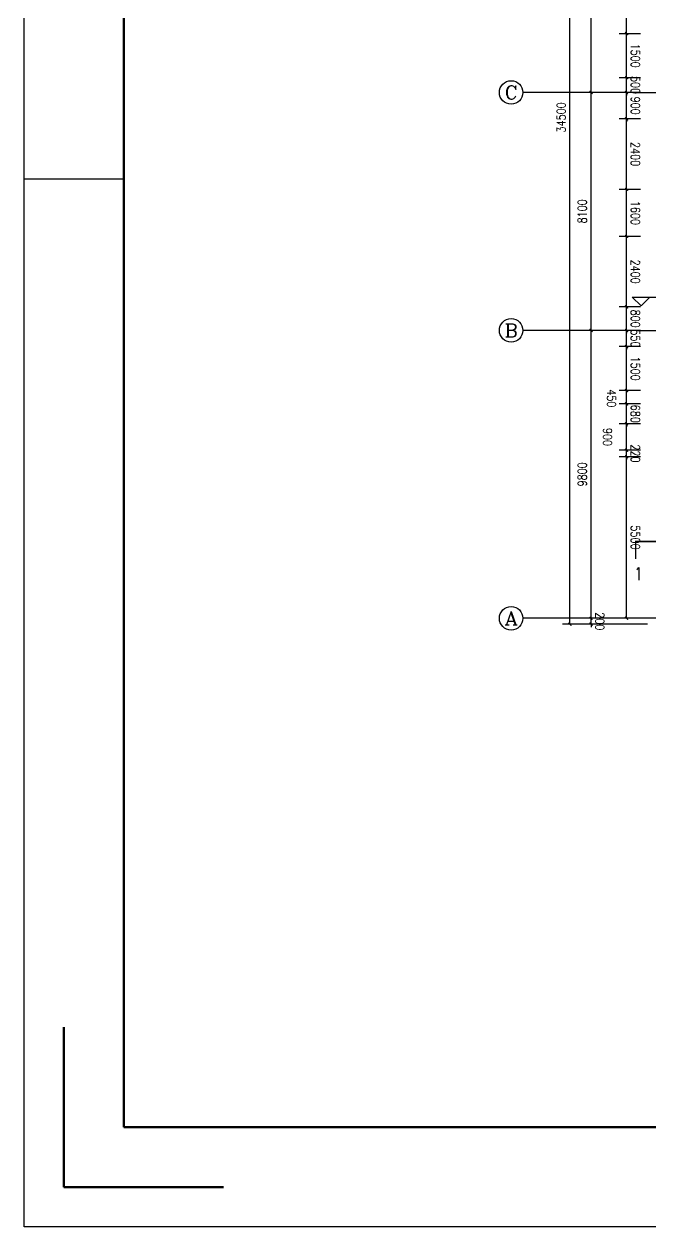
# Model space of a CAD drawing. Header units: millimetres. Extents: x 36114 to 137034, y 22418 to 93776.
# Drawn here: x 36114 to 57420, y 22418 to 63363 of the extents above; entities that cross this region are included whole.
import ezdxf
from ezdxf.enums import TextEntityAlignment as Align

# ---------------------------------------------------------------- set-up
doc = ezdxf.new("R2010")
doc.units = ezdxf.units.MM
doc.linetypes.add('DOTE', pattern=[2.42, 2, -0.2, 0.02, -0.2])
doc.layers.get('0').update_dxf_attribs({"color": 254})
doc.layers.get('Defpoints').update_dxf_attribs({"color": 254})
for name, color, linetype in [('\\M+5BDA8-\\M+5B1EA\\M+5B8DF', 254, 'Continuous'), ('\\M+5BDA8-\\M+5B3DF\\M+5B4E7', 254, 'Continuous'), ('\\M+5BDA8-\\M+5C6CA\\M+5C7D0', 254, 'Continuous'), ('\\M+5BDA8-\\M+5D6E1', 254, 'DOTE'), ('\\M+5BDA8-\\M+5D6E1-\\M+5B1EA\\M+5D7A2', 254, 'Continuous'), ('AXIS_TEXT', 254, 'Continuous'), ('PUB_TEXT', 254, 'Continuous')]:
    doc.layers.add(name, color=color, linetype=linetype)
doc.layers.add('\\M+5D7DC\\M+5C4DA\\M+5BFF2\\M+5CFDF', color=254, linetype='Continuous', lineweight=50)
doc.layers.add('\\M+5D7DC\\M+5CDE2\\M+5BFF2\\M+5CFDF', color=254, linetype='Continuous', lineweight=30)
doc.styles.add('A-AXIS-LABEL', font='COMPLEX', dxfattribs={"bigfont": 'GBCBIG'})
doc.styles.add('A-STANDARD', font='SIMPLEX', dxfattribs={"bigfont": 'GBCBIG'})
doc.styles.add('COMPLEX', font='COMPLEX')
doc.styles.add('DIM_FONT', font='SIMPLEX.shx', dxfattribs={"width": 0.8})
doc.dimstyles.new('DIMN', dxfattribs={"dimtxt": 300, "dimasz": 100, "dimexe": 250, "dimexo": 300, "dimgap": 150, "dimtad": 1, "dimdec": 0, "dimzin": 0, "dimdsep": 46, "dimtxsty": 'DIM_FONT', "dimblk": 'ARCHTICK', "dimcen": 0.09, "dimclrt": 7, "dimazin": 2, "dimtfac": 1, "dimtdec": 0, "dimtix": 1, "dimtmove": 2, "dimatfit": 3, "dimldrblk": 'ARCHTICK', "dimfxl": 0, "dimtolj": 1, "dimtzin": 0, "dimarcsym": 0})

# ---------------------------------------------------------------- blocks, each defined once
blk = doc.blocks.new('_ArchTick')
at = {"color": 0, "linetype": 'ByBlock', "const_width": 0.4}
blk.add_lwpolyline([(-0.5, -0.5), (0.5, 0.5)], dxfattribs=at)
blk = doc.blocks.new('*D285')
at = {"layer": '\\M+5BDA8-\\M+5B3DF\\M+5B4E7', "color": 0, "lineweight": -2, "transparency": 16777216}
for p, q in [((57095, 48636), (56375, 48636)), ((56625, 43136), (56625, 48636)), ((57095, 43136), (56375, 43136))]:
    blk.add_line(p, q, dxfattribs=at)
at = {"layer": 'Defpoints', "color": 0, "transparency": 16777216}
for p in [(56625, 48636), (57395, 48636), (57395, 43136)]:
    blk.add_point(p, dxfattribs=at)
at = {"layer": '\\M+5BDA8-\\M+5B3DF\\M+5B4E7', "color": 0, "lineweight": -2, "transparency": 16777216, "xscale": 100, "yscale": 100, "zscale": 100}
for p, rotation in [((56625, 48636), 90.0000791878753), ((56625, 43136), 270.0000791878753)]:
    blk.add_blockref('_ArchTick', p, dxfattribs=dict(at, rotation=rotation))
at = {"layer": '\\M+5BDA8-\\M+5B3DF\\M+5B4E7', "color": 7, "transparency": 16777216, "insert": (56925, 45886), "char_height": 300, "attachment_point": 5, "rotation": 270.0001, "style": 'DIM_FONT'}
blk.add_mtext('\\A1;5500', dxfattribs=at)
blk = doc.blocks.new('*D286')
at = {"layer": '\\M+5BDA8-\\M+5B3DF\\M+5B4E7', "color": 0, "lineweight": -2, "transparency": 16777216}
for p, q in [((57095, 48857), (56375, 48857)), ((56625, 48857), (56625, 48957)), ((56625, 48636), (56625, 48857)), ((57095, 48636), (56375, 48636)), ((56625, 48636), (56625, 48536))]:
    blk.add_line(p, q, dxfattribs=at)
at = {"layer": 'Defpoints', "color": 0, "transparency": 16777216}
for p in [(56625, 48857), (57395, 48857), (57395, 48636)]:
    blk.add_point(p, dxfattribs=at)
at = {"layer": '\\M+5BDA8-\\M+5B3DF\\M+5B4E7', "color": 0, "lineweight": -2, "transparency": 16777216, "xscale": 100, "yscale": 100, "zscale": 100}
for p, rotation in [((56625, 48857), 270.0000791878802), ((56625, 48636), 90.00007918788016)]:
    blk.add_blockref('_ArchTick', p, dxfattribs=dict(at, rotation=rotation))
at = {"layer": '\\M+5BDA8-\\M+5B3DF\\M+5B4E7', "color": 7, "transparency": 16777216, "insert": (56925, 48746), "char_height": 300, "attachment_point": 5, "rotation": 270.0001, "style": 'DIM_FONT'}
blk.add_mtext('\\A1;220', dxfattribs=at)
blk = doc.blocks.new('*D287')
at = {"layer": '\\M+5BDA8-\\M+5B3DF\\M+5B4E7', "color": 0, "lineweight": -2, "transparency": 16777216}
for p, q in [((57095, 49757), (56375, 49757)), ((56625, 48857), (56625, 49757)), ((57095, 48857), (56375, 48857))]:
    blk.add_line(p, q, dxfattribs=at)
at = {"layer": 'Defpoints', "color": 0, "transparency": 16777216}
for p in [(56625, 49757), (57395, 49757), (57395, 48857)]:
    blk.add_point(p, dxfattribs=at)
at = {"layer": '\\M+5BDA8-\\M+5B3DF\\M+5B4E7', "color": 0, "lineweight": -2, "transparency": 16777216, "xscale": 100, "yscale": 100, "zscale": 100}
for p, rotation in [((56625, 49757), 90.00007918787627), ((56625, 48857), 270.0000791878763)]:
    blk.add_blockref('_ArchTick', p, dxfattribs=dict(at, rotation=rotation))
at = {"layer": '\\M+5BDA8-\\M+5B3DF\\M+5B4E7', "color": 7, "transparency": 16777216, "insert": (55978, 49305), "char_height": 300, "attachment_point": 5, "rotation": 270.0001, "style": 'DIM_FONT'}
blk.add_mtext('\\A1;900', dxfattribs=at)
blk = doc.blocks.new('*D288')
at = {"layer": '\\M+5BDA8-\\M+5B3DF\\M+5B4E7', "color": 0, "lineweight": -2, "transparency": 16777216}
for p, q in [((57095, 50436), (56375, 50436)), ((56625, 50436), (56625, 50536)), ((56625, 49757), (56625, 50436)), ((57095, 49757), (56375, 49757)), ((56625, 49757), (56625, 49657))]:
    blk.add_line(p, q, dxfattribs=at)
at = {"layer": 'Defpoints', "color": 0, "transparency": 16777216}
for p in [(56625, 50436), (57395, 50436), (57395, 49757)]:
    blk.add_point(p, dxfattribs=at)
at = {"layer": '\\M+5BDA8-\\M+5B3DF\\M+5B4E7', "color": 0, "lineweight": -2, "transparency": 16777216, "xscale": 100, "yscale": 100, "zscale": 100}
for p, rotation in [((56625, 50436), 270.0000791878756), ((56625, 49757), 90.0000791878756)]:
    blk.add_blockref('_ArchTick', p, dxfattribs=dict(at, rotation=rotation))
at = {"layer": '\\M+5BDA8-\\M+5B3DF\\M+5B4E7', "color": 7, "transparency": 16777216, "insert": (56925, 50096), "char_height": 300, "attachment_point": 5, "rotation": 270.0001, "style": 'DIM_FONT'}
blk.add_mtext('\\A1;680', dxfattribs=at)
blk = doc.blocks.new('*D289')
at = {"layer": '\\M+5BDA8-\\M+5B3DF\\M+5B4E7', "color": 0, "lineweight": -2, "transparency": 16777216}
for p, q in [((57095, 50886), (56375, 50886)), ((56625, 50436), (56625, 50886)), ((57095, 50436), (56375, 50436))]:
    blk.add_line(p, q, dxfattribs=at)
at = {"layer": 'Defpoints', "color": 0, "transparency": 16777216}
for p in [(56625, 50886), (57395, 50886), (57395, 50436)]:
    blk.add_point(p, dxfattribs=at)
at = {"layer": '\\M+5BDA8-\\M+5B3DF\\M+5B4E7', "color": 0, "lineweight": -2, "transparency": 16777216, "xscale": 100, "yscale": 100, "zscale": 100}
for p, rotation in [((56625, 50886), 90.00007918786797), ((56625, 50436), 270.0000791878679)]:
    blk.add_blockref('_ArchTick', p, dxfattribs=dict(at, rotation=rotation))
at = {"layer": '\\M+5BDA8-\\M+5B3DF\\M+5B4E7', "color": 7, "transparency": 16777216, "insert": (56112, 50623), "char_height": 300, "attachment_point": 5, "rotation": 270.0001, "style": 'DIM_FONT'}
blk.add_mtext('\\A1;450', dxfattribs=at)
blk = doc.blocks.new('*D290')
at = {"layer": '\\M+5BDA8-\\M+5B3DF\\M+5B4E7', "color": 0, "lineweight": -2, "transparency": 16777216}
for p, q in [((57095, 52386), (56375, 52386)), ((56625, 50886), (56625, 52386)), ((57095, 50886), (56375, 50886))]:
    blk.add_line(p, q, dxfattribs=at)
at = {"layer": 'Defpoints', "color": 0, "transparency": 16777216}
for p in [(56625, 52386), (57395, 52386), (57395, 50886)]:
    blk.add_point(p, dxfattribs=at)
at = {"layer": '\\M+5BDA8-\\M+5B3DF\\M+5B4E7', "color": 0, "lineweight": -2, "transparency": 16777216, "xscale": 100, "yscale": 100, "zscale": 100}
for p, rotation in [((56625, 52386), 90.00007918787571), ((56625, 50886), 270.0000791878757)]:
    blk.add_blockref('_ArchTick', p, dxfattribs=dict(at, rotation=rotation))
at = {"layer": '\\M+5BDA8-\\M+5B3DF\\M+5B4E7', "color": 7, "transparency": 16777216, "insert": (56925, 51636), "char_height": 300, "attachment_point": 5, "rotation": 270.0001, "style": 'DIM_FONT'}
blk.add_mtext('\\A1;1500', dxfattribs=at)
blk = doc.blocks.new('*D291')
at = {"layer": '\\M+5BDA8-\\M+5B3DF\\M+5B4E7', "color": 0, "lineweight": -2, "transparency": 16777216}
for p, q in [((57095, 52936), (56375, 52936)), ((56625, 52936), (56625, 53036)), ((56625, 52386), (56625, 52936)), ((57095, 52386), (56375, 52386)), ((56625, 52386), (56625, 52286))]:
    blk.add_line(p, q, dxfattribs=at)
at = {"layer": 'Defpoints', "color": 0, "transparency": 16777216}
for p in [(56625, 52936), (57395, 52936), (57395, 52386)]:
    blk.add_point(p, dxfattribs=at)
at = {"layer": '\\M+5BDA8-\\M+5B3DF\\M+5B4E7', "color": 0, "lineweight": -2, "transparency": 16777216, "xscale": 100, "yscale": 100, "zscale": 100}
for p, rotation in [((56625, 52936), 270.00007918788), ((56625, 52386), 90.00007918788003)]:
    blk.add_blockref('_ArchTick', p, dxfattribs=dict(at, rotation=rotation))
at = {"layer": '\\M+5BDA8-\\M+5B3DF\\M+5B4E7', "color": 7, "transparency": 16777216, "insert": (56925, 52661), "char_height": 300, "attachment_point": 5, "rotation": 270.0001, "style": 'DIM_FONT'}
blk.add_mtext('\\A1;550', dxfattribs=at)
blk = doc.blocks.new('*D292')
at = {"layer": '\\M+5BDA8-\\M+5B3DF\\M+5B4E7', "color": 0, "lineweight": -2, "transparency": 16777216}
for p, q in [((57095, 53736), (56375, 53736)), ((56625, 53736), (56625, 53836)), ((56625, 52936), (56625, 53736)), ((57095, 52936), (56375, 52936)), ((56625, 52936), (56625, 52836))]:
    blk.add_line(p, q, dxfattribs=at)
at = {"layer": 'Defpoints', "color": 0, "transparency": 16777216}
for p in [(56625, 53736), (57395, 53736), (57395, 52936)]:
    blk.add_point(p, dxfattribs=at)
at = {"layer": '\\M+5BDA8-\\M+5B3DF\\M+5B4E7', "color": 0, "lineweight": -2, "transparency": 16777216, "xscale": 100, "yscale": 100, "zscale": 100}
for p, rotation in [((56625, 53736), 270.0000791878736), ((56625, 52936), 90.00007918787352)]:
    blk.add_blockref('_ArchTick', p, dxfattribs=dict(at, rotation=rotation))
at = {"layer": '\\M+5BDA8-\\M+5B3DF\\M+5B4E7', "color": 7, "transparency": 16777216, "insert": (56925, 53336), "char_height": 300, "attachment_point": 5, "rotation": 270.0001, "style": 'DIM_FONT'}
blk.add_mtext('\\A1;800', dxfattribs=at)
blk = doc.blocks.new('*D293')
at = {"layer": '\\M+5BDA8-\\M+5B3DF\\M+5B4E7', "color": 0, "lineweight": -2, "transparency": 16777216}
for p, q in [((57095, 56136), (56375, 56136)), ((56625, 53736), (56625, 56136)), ((57095, 53736), (56375, 53736))]:
    blk.add_line(p, q, dxfattribs=at)
at = {"layer": 'Defpoints', "color": 0, "transparency": 16777216}
for p in [(56625, 56136), (57395, 56136), (57395, 53736)]:
    blk.add_point(p, dxfattribs=at)
at = {"layer": '\\M+5BDA8-\\M+5B3DF\\M+5B4E7', "color": 0, "lineweight": -2, "transparency": 16777216, "xscale": 100, "yscale": 100, "zscale": 100}
for p, rotation in [((56625, 56136), 90.00007918787533), ((56625, 53736), 270.0000791878753)]:
    blk.add_blockref('_ArchTick', p, dxfattribs=dict(at, rotation=rotation))
at = {"layer": '\\M+5BDA8-\\M+5B3DF\\M+5B4E7', "color": 7, "transparency": 16777216, "insert": (56925, 54936), "char_height": 300, "attachment_point": 5, "rotation": 270.0001, "style": 'DIM_FONT'}
blk.add_mtext('\\A1;2400', dxfattribs=at)
blk = doc.blocks.new('*D294')
at = {"layer": '\\M+5BDA8-\\M+5B3DF\\M+5B4E7', "color": 0, "lineweight": -2, "transparency": 16777216}
for p, q in [((57095, 57736), (56375, 57736)), ((56625, 56136), (56625, 57736)), ((57095, 56136), (56375, 56136))]:
    blk.add_line(p, q, dxfattribs=at)
at = {"layer": 'Defpoints', "color": 0, "transparency": 16777216}
for p in [(56625, 57736), (57395, 57736), (57395, 56136)]:
    blk.add_point(p, dxfattribs=at)
at = {"layer": '\\M+5BDA8-\\M+5B3DF\\M+5B4E7', "color": 0, "lineweight": -2, "transparency": 16777216, "xscale": 100, "yscale": 100, "zscale": 100}
for p, rotation in [((56625, 57736), 90.00007918787253), ((56625, 56136), 270.0000791878725)]:
    blk.add_blockref('_ArchTick', p, dxfattribs=dict(at, rotation=rotation))
at = {"layer": '\\M+5BDA8-\\M+5B3DF\\M+5B4E7', "color": 7, "transparency": 16777216, "insert": (56925, 56936), "char_height": 300, "attachment_point": 5, "rotation": 270.0001, "style": 'DIM_FONT'}
blk.add_mtext('\\A1;1600', dxfattribs=at)
blk = doc.blocks.new('*D295')
at = {"layer": '\\M+5BDA8-\\M+5B3DF\\M+5B4E7', "color": 0, "lineweight": -2, "transparency": 16777216}
for p, q in [((57095, 60136), (56375, 60136)), ((56625, 57736), (56625, 60136)), ((57095, 57736), (56375, 57736))]:
    blk.add_line(p, q, dxfattribs=at)
at = {"layer": 'Defpoints', "color": 0, "transparency": 16777216}
for p in [(56625, 60136), (57395, 60136), (57395, 57736)]:
    blk.add_point(p, dxfattribs=at)
at = {"layer": '\\M+5BDA8-\\M+5B3DF\\M+5B4E7', "color": 0, "lineweight": -2, "transparency": 16777216, "xscale": 100, "yscale": 100, "zscale": 100}
for p, rotation in [((56625, 60136), 90.00007918787622), ((56625, 57736), 270.0000791878762)]:
    blk.add_blockref('_ArchTick', p, dxfattribs=dict(at, rotation=rotation))
at = {"layer": '\\M+5BDA8-\\M+5B3DF\\M+5B4E7', "color": 7, "transparency": 16777216, "insert": (56925, 58936), "char_height": 300, "attachment_point": 5, "rotation": 270.0001, "style": 'DIM_FONT'}
blk.add_mtext('\\A1;2400', dxfattribs=at)
blk = doc.blocks.new('*D296')
at = {"layer": '\\M+5BDA8-\\M+5B3DF\\M+5B4E7', "color": 0, "lineweight": -2, "transparency": 16777216}
for p, q in [((57095, 61036), (56375, 61036)), ((56625, 61036), (56625, 61136)), ((56625, 60136), (56625, 61036)), ((57095, 60136), (56375, 60136)), ((56625, 60136), (56625, 60036))]:
    blk.add_line(p, q, dxfattribs=at)
at = {"layer": 'Defpoints', "color": 0, "transparency": 16777216}
for p in [(56625, 61036), (57395, 61036), (57395, 60136)]:
    blk.add_point(p, dxfattribs=at)
at = {"layer": '\\M+5BDA8-\\M+5B3DF\\M+5B4E7', "color": 0, "lineweight": -2, "transparency": 16777216, "xscale": 100, "yscale": 100, "zscale": 100}
for p, rotation in [((56625, 61036), 270.0000791878776), ((56625, 60136), 90.00007918787759)]:
    blk.add_blockref('_ArchTick', p, dxfattribs=dict(at, rotation=rotation))
at = {"layer": '\\M+5BDA8-\\M+5B3DF\\M+5B4E7', "color": 7, "transparency": 16777216, "insert": (56925, 60586), "char_height": 300, "attachment_point": 5, "rotation": 270.0001, "style": 'DIM_FONT'}
blk.add_mtext('\\A1;900', dxfattribs=at)
blk = doc.blocks.new('*D297')
at = {"layer": '\\M+5BDA8-\\M+5B3DF\\M+5B4E7', "color": 0, "lineweight": -2, "transparency": 16777216}
for p, q in [((57095, 61536), (56375, 61536)), ((56625, 61536), (56625, 61636)), ((56625, 61036), (56625, 61536)), ((57095, 61036), (56375, 61036)), ((56625, 61036), (56625, 60936))]:
    blk.add_line(p, q, dxfattribs=at)
at = {"layer": 'Defpoints', "color": 0, "transparency": 16777216}
for p in [(56625, 61536), (57395, 61536), (57395, 61036)]:
    blk.add_point(p, dxfattribs=at)
at = {"layer": '\\M+5BDA8-\\M+5B3DF\\M+5B4E7', "color": 0, "lineweight": -2, "transparency": 16777216, "xscale": 100, "yscale": 100, "zscale": 100}
for p, rotation in [((56625, 61536), 270.0000791878742), ((56625, 61036), 90.00007918787418)]:
    blk.add_blockref('_ArchTick', p, dxfattribs=dict(at, rotation=rotation))
at = {"layer": '\\M+5BDA8-\\M+5B3DF\\M+5B4E7', "color": 7, "transparency": 16777216, "insert": (56925, 61286), "char_height": 300, "attachment_point": 5, "rotation": 270.0001, "style": 'DIM_FONT'}
blk.add_mtext('\\A1;500', dxfattribs=at)
blk = doc.blocks.new('*D298')
at = {"layer": '\\M+5BDA8-\\M+5B3DF\\M+5B4E7', "color": 0, "lineweight": -2, "transparency": 16777216}
for p, q in [((57095, 63036), (56375, 63036)), ((56625, 61536), (56625, 63036)), ((57095, 61536), (56375, 61536))]:
    blk.add_line(p, q, dxfattribs=at)
at = {"layer": 'Defpoints', "color": 0, "transparency": 16777216}
for p in [(56625, 63036), (57395, 63036), (57395, 61536)]:
    blk.add_point(p, dxfattribs=at)
at = {"layer": '\\M+5BDA8-\\M+5B3DF\\M+5B4E7', "color": 0, "lineweight": -2, "transparency": 16777216, "xscale": 100, "yscale": 100, "zscale": 100}
for p, rotation in [((56625, 63036), 90.00007918787477), ((56625, 61536), 270.0000791878748)]:
    blk.add_blockref('_ArchTick', p, dxfattribs=dict(at, rotation=rotation))
at = {"layer": '\\M+5BDA8-\\M+5B3DF\\M+5B4E7', "color": 7, "transparency": 16777216, "insert": (56925, 62286), "char_height": 300, "attachment_point": 5, "rotation": 270.0001, "style": 'DIM_FONT'}
blk.add_mtext('\\A1;1500', dxfattribs=at)
blk = doc.blocks.new('*D299')
at = {"layer": '\\M+5BDA8-\\M+5B3DF\\M+5B4E7', "color": 0, "lineweight": -2, "transparency": 16777216}
for p, q in [((57095, 66736), (56375, 66736)), ((56625, 63036), (56625, 66736)), ((57095, 63036), (56375, 63036))]:
    blk.add_line(p, q, dxfattribs=at)
at = {"layer": 'Defpoints', "color": 0, "transparency": 16777216}
for p in [(56625, 66736), (57395, 66736), (57395, 63036)]:
    blk.add_point(p, dxfattribs=at)
at = {"layer": '\\M+5BDA8-\\M+5B3DF\\M+5B4E7', "color": 0, "lineweight": -2, "transparency": 16777216, "xscale": 100, "yscale": 100, "zscale": 100}
for p, rotation in [((56625, 66736), 90.00007918787388), ((56625, 63036), 270.0000791878739)]:
    blk.add_blockref('_ArchTick', p, dxfattribs=dict(at, rotation=rotation))
at = {"layer": '\\M+5BDA8-\\M+5B3DF\\M+5B4E7', "color": 7, "transparency": 16777216, "insert": (56925, 64886), "char_height": 300, "attachment_point": 5, "rotation": 270.0001, "style": 'DIM_FONT'}
blk.add_mtext('\\A1;3700', dxfattribs=at)
blk = doc.blocks.new('*D352')
at = {"layer": '\\M+5BDA8-\\M+5B3DF\\M+5B4E7', "color": 0, "lineweight": -2, "transparency": 16777216}
for p, q in [((55952, 77436), (54446, 77436)), ((54696, 42936), (54696, 77436)), ((55952, 42936), (54446, 42936))]:
    blk.add_line(p, q, dxfattribs=at)
at = {"layer": 'Defpoints', "color": 0, "transparency": 16777216}
for p in [(54696, 77436), (56252, 77436), (56252, 42936)]:
    blk.add_point(p, dxfattribs=at)
at = {"layer": '\\M+5BDA8-\\M+5B3DF\\M+5B4E7', "color": 0, "lineweight": -2, "transparency": 16777216, "xscale": 100, "yscale": 100, "zscale": 100}
for p, rotation in [((54696, 77436), 90), ((54696, 42936), 270)]:
    blk.add_blockref('_ArchTick', p, dxfattribs=dict(at, rotation=rotation))
at = {"layer": '\\M+5BDA8-\\M+5B3DF\\M+5B4E7', "color": 7, "transparency": 16777216, "insert": (54396, 60186), "char_height": 300, "attachment_point": 5, "rotation": 90, "style": 'DIM_FONT'}
blk.add_mtext('\\A1;34500', dxfattribs=at)
blk = doc.blocks.new('*D355')
at = {"layer": '\\M+5BDA8-\\M+5B3DF\\M+5B4E7', "color": 0, "lineweight": -2, "transparency": 16777216}
for p, q in [((57337, 43136), (55167, 43136)), ((55417, 43136), (55417, 43236)), ((55417, 42936), (55417, 43136)), ((57337, 42936), (55167, 42936)), ((55417, 42936), (55417, 42836))]:
    blk.add_line(p, q, dxfattribs=at)
at = {"layer": 'Defpoints', "color": 0, "transparency": 16777216}
for p in [(55417, 43136), (57637, 43136), (57637, 42936)]:
    blk.add_point(p, dxfattribs=at)
at = {"layer": '\\M+5BDA8-\\M+5B3DF\\M+5B4E7', "color": 0, "lineweight": -2, "transparency": 16777216, "xscale": 100, "yscale": 100, "zscale": 100}
for p, rotation in [((55417, 43136), 270.0003571214353), ((55417, 42936), 90.00035712143537)]:
    blk.add_blockref('_ArchTick', p, dxfattribs=dict(at, rotation=rotation))
at = {"layer": '\\M+5BDA8-\\M+5B3DF\\M+5B4E7', "color": 7, "transparency": 16777216, "insert": (55717, 43036), "char_height": 300, "attachment_point": 5, "rotation": 270.0004, "style": 'DIM_FONT'}
blk.add_mtext('\\A1;200', dxfattribs=at)
blk = doc.blocks.new('*D230')
at = {"layer": '\\M+5BDA8-\\M+5B3DF\\M+5B4E7', "color": 0, "lineweight": -2, "transparency": 16777216}
for p, q in [((55417, 52936), (55167, 52936)), ((55417, 43136), (55417, 52936)), ((55417, 43136), (55167, 43136))]:
    blk.add_line(p, q, dxfattribs=at)
at = {"layer": 'Defpoints', "color": 0, "transparency": 16777216}
for p in [(55417, 52936), (55717, 52936), (55717, 43136)]:
    blk.add_point(p, dxfattribs=at)
at = {"layer": '\\M+5BDA8-\\M+5B3DF\\M+5B4E7', "color": 0, "lineweight": -2, "transparency": 16777216, "xscale": 100, "yscale": 100, "zscale": 100}
for p, rotation in [((55417, 52936), 90), ((55417, 43136), 270)]:
    blk.add_blockref('_ArchTick', p, dxfattribs=dict(at, rotation=rotation))
at = {"layer": '\\M+5BDA8-\\M+5B3DF\\M+5B4E7', "color": 7, "transparency": 16777216, "insert": (55117, 48036), "char_height": 300, "attachment_point": 5, "rotation": 90, "style": 'DIM_FONT'}
blk.add_mtext('\\A1;9800', dxfattribs=at)
blk = doc.blocks.new('*D231')
at = {"layer": '\\M+5BDA8-\\M+5B3DF\\M+5B4E7', "color": 0, "lineweight": -2, "transparency": 16777216}
for p, q in [((55417, 61036), (55167, 61036)), ((55417, 52936), (55417, 61036)), ((55417, 52936), (55167, 52936))]:
    blk.add_line(p, q, dxfattribs=at)
at = {"layer": 'Defpoints', "color": 0, "transparency": 16777216}
for p in [(55417, 61036), (55717, 61036), (55717, 52936)]:
    blk.add_point(p, dxfattribs=at)
at = {"layer": '\\M+5BDA8-\\M+5B3DF\\M+5B4E7', "color": 0, "lineweight": -2, "transparency": 16777216, "xscale": 100, "yscale": 100, "zscale": 100}
for p, rotation in [((55417, 61036), 90), ((55417, 52936), 270)]:
    blk.add_blockref('_ArchTick', p, dxfattribs=dict(at, rotation=rotation))
at = {"layer": '\\M+5BDA8-\\M+5B3DF\\M+5B4E7', "color": 7, "transparency": 16777216, "insert": (55117, 56986), "char_height": 300, "attachment_point": 5, "rotation": 90, "style": 'DIM_FONT'}
blk.add_mtext('\\A1;8100', dxfattribs=at)
blk = doc.blocks.new('*D232')
at = {"layer": '\\M+5BDA8-\\M+5B3DF\\M+5B4E7', "color": 0, "lineweight": -2, "transparency": 16777216}
for p, q in [((55417, 69936), (55167, 69936)), ((55417, 61036), (55417, 69936)), ((55417, 61036), (55167, 61036))]:
    blk.add_line(p, q, dxfattribs=at)
at = {"layer": 'Defpoints', "color": 0, "transparency": 16777216}
for p in [(55417, 69936), (55717, 69936), (55717, 61036)]:
    blk.add_point(p, dxfattribs=at)
at = {"layer": '\\M+5BDA8-\\M+5B3DF\\M+5B4E7', "color": 0, "lineweight": -2, "transparency": 16777216, "xscale": 100, "yscale": 100, "zscale": 100}
for p, rotation in [((55417, 69936), 90), ((55417, 61036), 270)]:
    blk.add_blockref('_ArchTick', p, dxfattribs=dict(at, rotation=rotation))
at = {"layer": '\\M+5BDA8-\\M+5B3DF\\M+5B4E7', "color": 7, "transparency": 16777216, "insert": (55117, 65486), "char_height": 300, "attachment_point": 5, "rotation": 90, "style": 'DIM_FONT'}
blk.add_mtext('\\A1;8900', dxfattribs=at)
blk = doc.blocks.new('_AXISO')
blk.add_circle((0, 0), 0.5)
at = {"layer": 'AXIS_TEXT', "style": 'COMPLEX'}
blk.add_attdef('A', text='', height=0.56, dxfattribs=at).set_placement((-0.25, -0.28), (0.25, -0.28), align=Align.FIT)
blk = doc.blocks.new('frame')
at = {"layer": '\\M+5D7DC\\M+5C4DA\\M+5BFF2\\M+5CFDF'}
for p, q in [((3270.38, 2544.39), (3270.38, 2734.39)), ((3264.38, 2538.39), (3264.38, 2554.39)), ((3547.38, 2544.39), (3270.38, 2544.39)), ((3264.38, 2538.39), (3280.38, 2538.39))]:
    blk.add_line(p, q, dxfattribs=at)
at = {"layer": '\\M+5D7DC\\M+5CDE2\\M+5BFF2\\M+5CFDF'}
for p, q in [((3260.38, 2534.39), (3260.38, 2744.39)), ((3260.38, 2639.39), (3270.38, 2639.39)), ((3557.38, 2534.39), (3260.38, 2534.39))]:
    blk.add_line(p, q, dxfattribs=at)

msp = doc.modelspace()

# ---------------------------------------------------------------- linework, layer by layer
at = {"layer": '\\M+5BDA8-\\M+5B1EA\\M+5B8DF'}
for p, q in [((57117.2, 53769.7), (56817.2, 54069.7)), ((56817.2, 54069.7), (58517.2, 54069.7)), ((57117.2, 53769.7), (57417.2, 54069.7))]:
    msp.add_line(p, q, dxfattribs=at)
at = {"layer": '\\M+5BDA8-\\M+5C6CA\\M+5C7D0', "const_width": 50}
msp.add_lwpolyline([(56931.5, 45151.4), (56931.5, 45751.4), (57931.5, 45751.4)], dxfattribs=at)
at = {"layer": '\\M+5BDA8-\\M+5D6E1', "ltscale": 10}
for p, q in [((56994.7, 61035.7), (114923, 61035.7)), ((56994.7, 52935.7), (114923, 52935.7)), ((115223, 43135.7), (56994.7, 43135.7))]:
    msp.add_line(p, q, dxfattribs=at)
at = {"layer": '\\M+5BDA8-\\M+5D6E1-\\M+5B1EA\\M+5D7A2'}
for p, q in [((57094.7, 61035.7), (53094.7, 61035.7)), ((57094.7, 52935.7), (53094.7, 52935.7)), ((57094.7, 43135.7), (53094.7, 43135.7))]:
    msp.add_line(p, q, dxfattribs=at)

# ---------------------------------------------------------------- block references
ref = msp.add_blockref('_AXISO', (52694.7, 61035.7), dxfattribs=dict(at, xscale=800, yscale=800, zscale=800))
ref.add_attrib('A', 'C', dxfattribs={"layer": 'AXIS_TEXT', "height": 452.5, "style": 'A-AXIS-LABEL', "width": 1.4}).set_placement((52468.4, 60809.4), (52920.9, 60809.4), align=Align.FIT)
ref = msp.add_blockref('_AXISO', (52694.7, 52935.7), dxfattribs=dict(at, xscale=800, yscale=800, zscale=800))
ref.add_attrib('A', 'B', dxfattribs={"layer": 'AXIS_TEXT', "height": 452.5, "style": 'A-AXIS-LABEL', "width": 1.235294}).set_placement((52468.4, 52709.4), (52920.9, 52709.4), align=Align.FIT)
ref = msp.add_blockref('_AXISO', (52694.7, 43135.7), dxfattribs=dict(at, xscale=800, yscale=800, zscale=800))
ref.add_attrib('A', 'A', dxfattribs={"layer": 'AXIS_TEXT', "height": 452.5, "style": 'A-AXIS-LABEL', "width": 1.166667}).set_placement((52468.4, 42909.4), (52920.9, 42909.4), align=Align.FIT)
at = {"layer": '\\M+5D7DC\\M+5C4DA\\M+5BFF2\\M+5CFDF', "xscale": 339.7979797979797, "yscale": 339.7979797979797, "zscale": 339.7979797979797}
msp.add_blockref('frame', (-1071758, -838762), dxfattribs=at)

# ---------------------------------------------------------------- texts
at = {"layer": 'PUB_TEXT', "style": 'A-STANDARD', "width": 0.705882}
msp.add_text('1', height=425, dxfattribs=at).set_placement((56895.7, 44438.9))

# ---------------------------------------------------------------- dimensions: what is measured, and where the dimension line sits
at = {"layer": '\\M+5BDA8-\\M+5B3DF\\M+5B4E7'}
for p1, p2, distance, picture, middle in [((56252.2, 42935.7), (56252.2, 77435.7), 1556.1, '*D352', (54396.1, 60185.7)), ((55717.4, 61035.7), (55717.4, 69935.6), 300, '*D232', (55117.4, 65485.7)), ((57394.7, 63035.7), (57394.7, 66735.6), 770, '*D299', (56924.7, 64885.7)), ((57394.7, 61535.7), (57394.7, 63035.7), 770, '*D298', (56924.7, 62285.7)), ((57394.7, 61035.7), (57394.7, 61535.7), 770, '*D297', (56924.7, 61285.7)), ((55717.4, 52935.7), (55717.4, 61035.7), 300, '*D231', (55117.4, 56985.7)), ((57394.7, 60135.7), (57394.7, 61035.7), 770, '*D296', (56924.7, 60585.7)), ((57394.7, 57735.7), (57394.7, 60135.7), 770, '*D295', (56924.7, 58935.7)), ((57394.7, 56135.7), (57394.7, 57735.7), 770, '*D294', (56924.7, 56935.7)), ((57394.7, 53735.7), (57394.7, 56135.7), 770, '*D293', (56924.7, 54935.7)), ((57394.7, 52935.7), (57394.7, 53735.7), 770, '*D292', (56924.7, 53335.7)), ((55717.4, 43135.7), (55717.4, 52935.7), 300, '*D230', (55117.4, 48035.7)), ((57394.7, 52385.7), (57394.7, 52935.7), 770, '*D291', (56924.7, 52660.7)), ((57394.7, 50885.7), (57394.7, 52385.7), 770, '*D290', (56924.7, 51635.7)), ((57394.7, 43135.7), (57394.7, 48635.7), 770, '*D285', (56924.7, 45885.7)), ((57637, 42935.7), (57637, 43135.7), 2219.6, '*D355', (55717.4, 43035.7))]:
    dim = msp.add_aligned_dim(p1=p1, p2=p2, distance=distance, dimstyle='DIMN', dxfattribs=at)
    dim.commit()
    dim.dimension.update_dxf_attribs({"geometry": picture, "text_midpoint": middle})
for base, p1, p2, picture, middle in [((56624.7, 50885.7), (57394.7, 50435.7), (57394.7, 50885.7), '*D289', (56111.9, 50622.8)), ((56624.7, 49756.6), (57394.7, 48856.6), (57394.7, 49756.6), '*D287', (55977.6, 49305.4))]:
    dim = msp.add_linear_dim(base=base, p1=p1, p2=p2, angle=90.00008, dimstyle='DIMN', dxfattribs=at)
    dim.commit()
    dim.dimension.update_dxf_attribs({"geometry": picture, "text_midpoint": middle, "dimtype": 161})
for p1, p2, text, picture, middle in [((57394.7, 49756.6), (57394.7, 50435.7), '680', '*D288', (56924.7, 50096.2)), ((57394.7, 48635.7), (57394.7, 48856.6), '220', '*D286', (56924.7, 48746.1))]:
    dim = msp.add_aligned_dim(p1=p1, p2=p2, distance=770, text=text, dimstyle='DIMN', dxfattribs=at)
    dim.commit()
    dim.dimension.update_dxf_attribs({"geometry": picture, "text_midpoint": middle})

doc.saveas('drawing.dxf')
